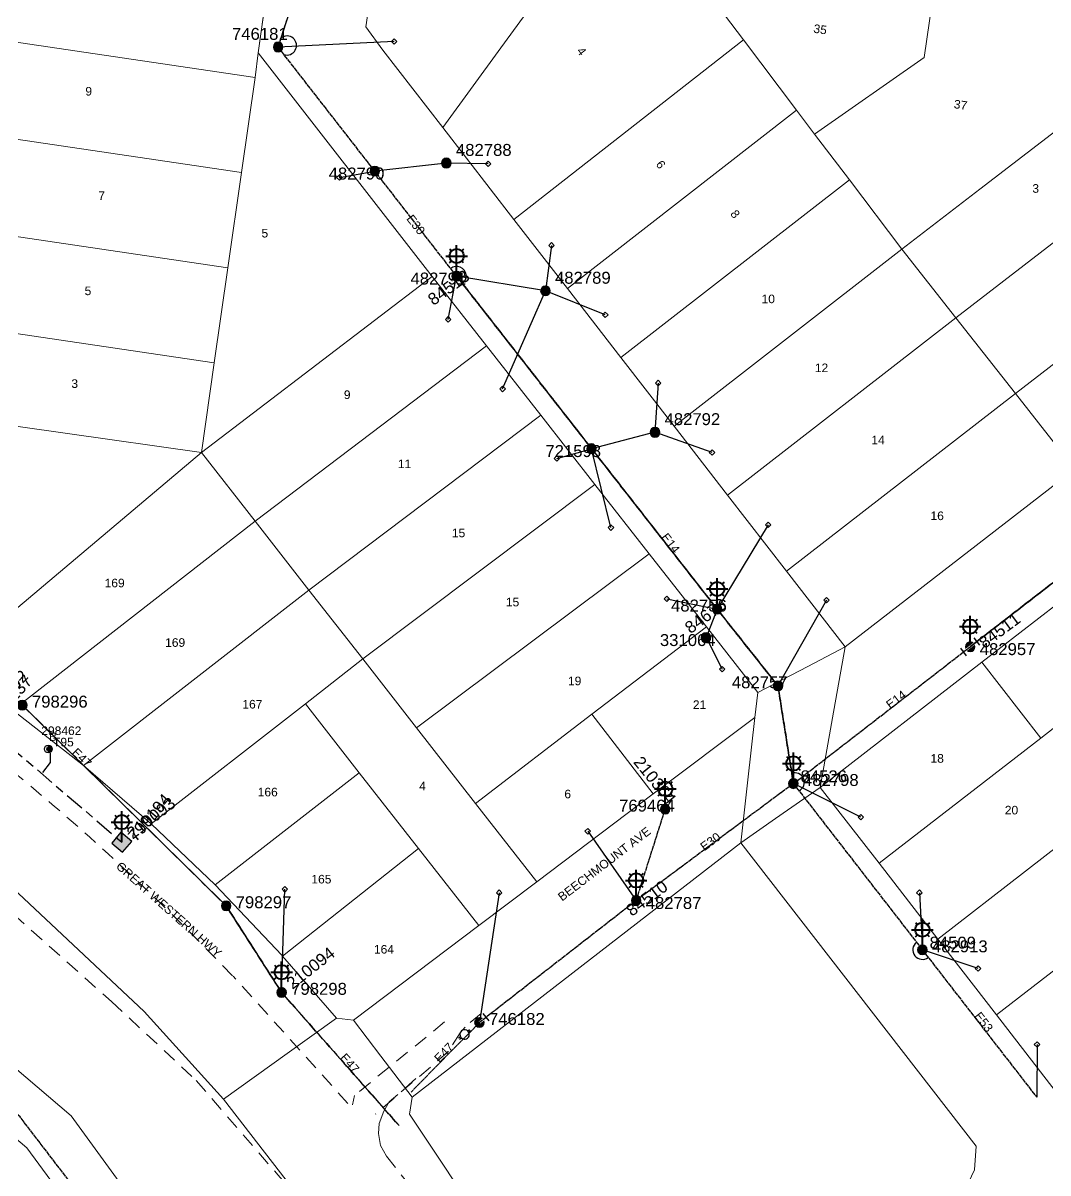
# Model space of a CAD drawing. Header units: metres. Extents: x 264012 to 265218, y 6264557 to 6265948.
# Drawn here: x 264408.7 to 264623.1, y 6265327 to 6265567.7 of the extents above; entities that cross this region are included whole.
import ezdxf
from ezdxf.enums import TextEntityAlignment as Align

# ---------------------------------------------------------------- set-up
doc = ezdxf.new("R2010")
doc.units = ezdxf.units.M
for name, pattern in [('Cable Exist OH', [1, 1, 0]), ('Cable Exist UG', [8.2, 4, -1.2, 1.8, -1.2]), ('Dash', [5, 3, -2])]:
    doc.linetypes.add(name, pattern=pattern)
doc.layers.get('0').update_dxf_attribs({"color": 6})
for name, color, linetype, lineweight in [('Cadastre Developer_SP_EXT', 9, 'Continuous', 5), ('Cadastre Land Parcels_SP_EXT', 9, 'Continuous', 5), ('Cadastre Roads_SP_EXT', 9, 'Continuous', 5)]:
    doc.layers.add(name, color=color, linetype=linetype, lineweight=lineweight)
for name, color, linetype in [('Duct_SP_EXT', 7, 'Continuous'), ('Equip_SP_LV_EXT', 7, 'Continuous'), ('Equip_SP_SL_EXT', 7, 'Continuous'), ('Mains_HV_EXT', 7, 'Continuous'), ('Mains_LV_EXT', 7, 'Continuous'), ('Mains_SL_EXT', 7, 'Continuous'), ('OH_Details_SP_MISC', 7, 'Continuous'), ('Services_SP_EXT', 7, 'Continuous'), ('SupportsOH_SP_TR_HV_LV_SL_EXT', 7, 'Continuous'), ('SupportsUG_SP_LV_SL_EXT', 7, 'Continuous'), ('Trench_SP_EXT', 7, 'Continuous')]:
    doc.layers.add(name, color=color, linetype=linetype)
doc.layers.get('0').freeze()
doc.styles.add('COLUMN_LABEL', font='arial.ttf')
doc.styles.add('iecARIAL', font='arial.ttf', dxfattribs={"height": 2})
doc.styles.add('POLE_LABEL', font='arial.ttf')
doc.styles.get("Standard").update_dxf_attribs({"font": 'arial.ttf'})

# ---------------------------------------------------------------- blocks, each defined once
blk = doc.blocks.new('COLUMN_EXT')
blk.add_hatch(color=256).paths.add_polyline_path([(-1.49, 1.48), (-1.49, -1.49), (1.48, -1.49), (1.48, 1.48)])
blk.add_lwpolyline([(-1.49, -1.49), (1.48, -1.49), (1.48, 1.48), (-1.49, 1.48)], close=True)
for tag, height, style, flags, p in [('ASSET_NUM', 2.5, 'COLUMN_LABEL', 8, (2, 2)), ('STRUCTURE_PLANT_NUMBER', 0.2, 'POLE_LABEL', 9, (1.81, 0.03)), ('STREET_CODE', 0.2, 'COLUMN_LABEL', 9, (1.81, -0.2))]:
    blk.add_attdef(tag, text='', height=height, dxfattribs=dict(style=style, flags=flags)).set_placement(p, align=Align.MIDDLE_LEFT)
at = {"flags": 1}
blk.add_attdef('Z', (1.81, -2.35), '', height=0.2, dxfattribs=at)
at = {"flags": 9}
for tag, p in [('COLUMN_TYPE', (1.81, -0.4)), ('OWNED_BY', (1.81, -0.6)), ('STATE', (1.81, -0.8)), ('USAGE', (1.81, -1)), ('STREETNAME', (1.81, -1.6)), ('SUBURB', (1.81, -1.8)), ('LEGEND', (1.81, -1.2)), ('LOCATION', (1.81, -1.4)), ('NOTES', (1.81, -2))]:
    blk.add_attdef(tag, text='', height=0.2, dxfattribs=at).set_placement(p, align=Align.MIDDLE_LEFT)
blk = doc.blocks.new('DUCT_EXT')
blk.add_circle((0, 0.8), 0.8)
at = {"flags": 1}
blk.add_attdef('Z', (0, 0), '', height=0.2, dxfattribs=at)
at = {"flags": 9}
for tag, p in [('DUCT_CODE', (0, 0)), ('XSECT_TYPE', (0, -0.2)), ('STATE', (0, -0.6)), ('FB_REFERENCE', (0, -0.4)), ('NOTES', (0, -0.8))]:
    blk.add_attdef(tag, text='', height=0.2, dxfattribs=at).set_placement(p, align=Align.MIDDLE_LEFT)
blk = doc.blocks.new('LV_OH_LINKS_OPEN_EXT')
for p, q in [((-0.17, 4.97), (-0.17, 5.46)), ((0.17, 4.97), (0.17, 5.46)), ((-0.17, 3), (-0.17, 2.5)), ((0.17, 3), (0.17, 2.5))]:
    blk.add_line(p, q)
blk.add_lwpolyline([(0, 2.99, 1), (0, 4.98, 1)], format="xyb", close=True)
at = {"flags": 9}
for tag, p in [('ACTUAL_STATUS', (0, 0)), ('CONSTRUCTED_VOLTAGE', (0, -0.2)), ('OPERATING_VOLTAGE', (0, -0.6)), ('ORIENTATION', (0, -0.8)), ('OWNED_BY', (0, -1)), ('STATE', (0, -1.2)), ('SWITCH_TYPE', (0, -1.4)), ('NO_PHASES', (0, -0.4)), ('USAGE', (0, -1.6)), ('LEGEND', (0, -1.8)), ('NOTES', (0, -2))]:
    blk.add_attdef(tag, text='', height=0.2, dxfattribs=at).set_placement(p, align=Align.MIDDLE_LEFT)
at = {"flags": 1}
blk.add_attdef('Z', (0, 0), '', height=0.2, dxfattribs=at)
blk = doc.blocks.new('SL_LANTERN_EXT')
at = {"lineweight": 40}
for p, q in [((-1.46, 5.68), (-1.06, 5.28)), ((0, 1.97), (0, 6.47)), ((1.46, 5.68), (1.06, 5.28)), ((-2.25, 4.22), (2.25, 4.22)), ((-1.46, 2.76), (-1.06, 3.16)), ((0, 0), (0, 2.72)), ((1.46, 2.76), (1.06, 3.16))]:
    blk.add_line(p, q, dxfattribs=at)
blk.add_circle((0, 4.22), 1.5, dxfattribs=at)
at = {"style": 'iecARIAL', "flags": 8}
blk.add_attdef('ASSET_NUM', (1.5, 1.5), '', height=2.5, dxfattribs=at)
for tag, p, height, flags in [('OPERATING_VOLTAGE', (0.98, -1.65), 0.2, 9), ('ORIENTATION', (0.98, -1.85), 0.2, 9), ('OWNED_BY', (0.98, -2.05), 0.2, 9), ('STATE', (0.98, -2.25), 0.2, 9), ('CONSTRUCTED_VOLTAGE', (0.98, -0.65), 0.2, 9), ('CONTROL_TYPE', (0.98, -0.85), 0.2, 9), ('LANTERN_PURPOSE', (0.98, -1.05), 0.2, 9), ('LANTERN_TYPE', (0.98, -1.25), 0.2, 9), ('NO_PHASES', (0.98, -1.45), 0.2, 9), ('USAGE', (0.98, -2.45), 0.2, 9), ('LNUMBER', (2.18, -3.25), 2.5, 8), ('CEXIST', (0.98, -2.65), 0.2, 9), ('CNEW', (0.98, -2.85), 0.2, 9), ('CNUMBER', (0.98, -3.05), 0.2, 9), ('CREMOVE', (0.98, -3.25), 0.2, 9), ('CREPLACE', (0.98, -3.45), 0.2, 9), ('LKINGHEIGHT', (0.98, -3.65), 0.2, 9), ('LBRACKET', (0.98, -3.85), 0.2, 9), ('LBRACKETVOCAB', (0.98, -4.05), 0.2, 9), ('LCATEGORY', (0.98, -4.25), 0.2, 9), ('LCHARGE1', (0.98, -4.45), 0.2, 9), ('LCHARGE1PERCENT', (0.98, -4.65), 0.2, 9), ('LCHARGE2', (0.98, -4.85), 0.2, 9), ('LCHARGE2PERCENT', (0.98, -5.05), 0.2, 9), ('LCHARGE3', (0.98, -5.25), 0.2, 9), ('LCHARGE3PERCENT', (0.98, -5.45), 0.2, 9), ('LEXIST', (0.98, -5.65), 0.2, 9), ('LLAMP', (0.98, -5.85), 0.2, 9), ('LLAMPVOCAB', (0.98, -6.05), 0.2, 9), ('LMAST', (0.98, -6.25), 0.2, 9), ('LMASTVOCAB', (0.98, -6.45), 0.2, 9), ('LNEW', (0.98, -6.65), 0.2, 9), ('LANTNUMBER', (0.98, -6.85), 0.2, 9), ('LOUTREACH', (0.98, -7.25), 0.2, 9), ('STREETNAME', (0.98, -9.25), 0.2, 9), ('SUBURB', (0.98, -9.45), 0.2, 1), ('LOUTREACHVOCAB', (0.98, -7.45), 0.2, 9), ('LRATECODE', (0.98, -7.65), 0.2, 9), ('LREMOVE', (0.98, -7.85), 0.2, 9), ('LREPLACE', (0.98, -8.05), 0.2, 9), ('LTYPE', (0.98, -8.25), 0.2, 9), ('LTYPEVOCAB', (0.98, -8.45), 0.2, 9), ('LEGEND', (0.98, -8.65), 0.2, 9), ('LOCATION', (0.98, -8.85), 0.2, 9), ('NOTES', (0.98, -9.05), 0.2, 9)]:
    blk.add_attdef(tag, p, '', height=height, dxfattribs=dict(flags=flags))
blk = doc.blocks.new('CCP_EXT')
at = {"flags": 9}
blk.add_attdef('NOTES', text='', height=0.2, dxfattribs=at).set_placement((0, -2), align=Align.MIDDLE_LEFT)
blk.add_wipeout([(0, 0.57), (0.57, 0), (0, -0.57), (-0.57, 0)])
blk.add_lwpolyline([(-0.57, 0), (0, 0.57), (0.57, 0), (0, -0.57), (-0.57, 0)])
at = {"flags": 1}
blk.add_attdef('Z', (0, 0), '', height=0.2, dxfattribs=at)
at = {"flags": 9}
for tag, p in [('CCP_TYPE', (0, 0)), ('CONSTRUCTED_VOLTAGE', (0, -0.2)), ('OPERATING_VOLTAGE', (0, -0.6)), ('ORIENTATION', (0, -0.8)), ('OWNED_BY', (0, -1)), ('STATE', (0, -1.8)), ('NO_PHASES', (0, -0.4)), ('USAGE', (0, -1.2)), ('LEGEND', (0, -1.4)), ('LIFE_SUPPORT', (0, -1.6))]:
    blk.add_attdef(tag, text='', height=0.2, dxfattribs=at).set_placement(p, align=Align.MIDDLE_LEFT)
blk = doc.blocks.new('POLE_EXT')
blk.add_hatch(color=256).paths.add_polyline_path([(-1, 0, 1), (1, 0, 1)])
blk.add_lwpolyline([(-1, 0, 1), (1, 0, 1)], format="xyb", close=True)
for tag, height, flags, p in [('pNumber', 2.5, 8, (-17.84, 2.07)), ('OWNED_BY', 0.2, 9, (1.35, -0.4)), ('SPECIAL_USE', 0.2, 9, (1.35, -0.8)), ('STATE', 0.2, 9, (1.35, -1)), ('cLV', 0.2, 9, (1.35, -1.4)), ('hDepth', 0.2, 9, (1.35, -1.6)), ('hDia', 0.2, 9, (1.35, -1.8)), ('cHV', 0.2, 9, (1.35, -2)), ('PARENT', 0.2, 9, (1.35, -0.6)), ('USAGE', 0.2, 9, (1.35, -1.2)), ('LBRACKET', 0.2, 9, (1.35, -2.2)), ('LExisting', 0.2, 9, (1.35, -2.4)), ('cLinedev', 0.2, 9, (1.35, -3.4)), ('pExisting', 0.2, 9, (1.35, -3.8)), ('pFooting', 0.2, 9, (1.35, -4.4)), ('pNew', 0.2, 9, (1.35, -4.6)), ('LANTNUMBER', 0.2, 9, (1.35, -2.6)), ('LOther', 0.2, 9, (1.35, -2.8)), ('LRemove', 0.2, 9, (1.35, -3)), ('LEGEND', 0.2, 9, (1.35, -3.2)), ('LOCATION', 0.2, 9, (1.35, -3.6)), ('PFNUMBER', 0.2, 9, (1.35, -4)), ('NEWPFNUMBER', 0.2, 9, (1.35, -4.2)), ('pRelocate', 0.2, 9, (1.35, -5)), ('pRemove', 0.2, 9, (1.35, -5.2)), ('pReplace', 0.2, 9, (1.35, -5.4)), ('pStay', 0.2, 9, (1.35, -5.6)), ('pType', 0.2, 9, (1.35, -5.8)), ('cspan', 0.2, 9, (1.35, -6)), ('STREETNAME', 0.2, 9, (1.35, -6.2)), ('SUBURB', 0.2, 9, (1.35, -6.4)), ('OPERATED_BY', 0.2, 9, (1.36, -7.01)), ('NOTES', 0.2, 9, (1.35, -6.6)), ('MAINTAINED_BY', 0.2, 9, (1.36, -6.81))]:
    blk.add_attdef(tag, text='', height=height, dxfattribs=dict(flags=flags)).set_placement(p, align=Align.MIDDLE_LEFT)
at = {"style": 'POLE_LABEL'}
for tag, height, flags, p in [('ASSET_NUM', 2.5, 8, (2, 2)), ('STRUCTURE_PLANT_NUMBER', 0.2, 9, (1.35, 0.03)), ('STREET_CODE', 0.2, 9, (1.35, -0.2))]:
    blk.add_attdef(tag, text='', height=height, dxfattribs=dict(at, flags=flags)).set_placement(p, align=Align.MIDDLE_LEFT)
at = {"flags": 1}
blk.add_attdef('Z', (1.35, -7.33), '', height=0.2, dxfattribs=at)
blk = doc.blocks.new('End Shackle_EXT')
at = {"flags": 9}
blk.add_attdef('NOTES', text='', height=0.2, dxfattribs=at).set_placement((0, -1.6), align=Align.MIDDLE_LEFT)
blk.add_wipeout([(0, 0.25), (1.81, 0.25), (1.82, -0.25), (0, -0.25)])
blk.add_line((1.81, -1), (1.81, 1))
at = {"flags": 1}
blk.add_attdef('Z', (0, 0), '', height=0.2, dxfattribs=at)
at = {"flags": 9}
for tag, p in [('CONNECTOR_TYPE', (0, 0)), ('CONSTRUCTED_VOLTAGE', (0, -0.2)), ('OPERATING_VOLTAGE', (0, -0.6)), ('ORIENTATION', (0, -0.8)), ('OWNED_BY', (0, -1)), ('STATE', (0, -1.2)), ('NO_PHASES', (0, -0.4)), ('USAGE', (0, -1.4))]:
    blk.add_attdef(tag, text='', height=0.2, dxfattribs=at).set_placement(p, align=Align.MIDDLE_LEFT)
blk = doc.blocks.new('CABLE_LARGE_EXT')
h = blk.add_hatch(color=256)
edge = h.paths.add_edge_path()
edge.add_arc((0, 0.55), 0.55, 0, 360)
blk.add_circle((0, 0.55), 0.55)
at = {"flags": 1}
blk.add_attdef('Z', (0, 0), '', height=0.2, dxfattribs=at)
at = {"flags": 9}
for tag, p in [('COND_CODE', (0, 0)), ('STATE', (0, -0.4)), ('XSECT_SIZE', (0, -0.6)), ('FB_REFERENCE', (0, -0.2)), ('NOTES', (0, -0.8))]:
    blk.add_attdef(tag, text='', height=0.2, dxfattribs=at).set_placement(p, align=Align.MIDDLE_LEFT)

msp = doc.modelspace()

# ---------------------------------------------------------------- linework, layer by layer
at = {"layer": 'Cadastre Developer_SP_EXT', "linetype": 'Dash'}
msp.add_lwpolyline([(264452.47, 6265368.27, 0.040365), (264390.5, 6265423.8)], format="xyb", dxfattribs=at)
for points in [[(264476.6, 6265341.59), (264452.64, 6265368.21)], [(264504.53, 6265360.42), (264501.13, 6265357.55), (264500.12, 6265356.38), (264497.68, 6265352.42), (264482.41, 6265339.36)], [(264496.87, 6265358.62), (264478, 6265343.24), (264477.61, 6265341.25)], [(264490.85, 6265346.77), (264485.28, 6265341.88), (264484.15, 6265339.98), (264483.14, 6265337.36), (264483.02, 6265335.26), (264483.42, 6265332.8), (264484.71, 6265330.55), (264496.41, 6265315.65), (264503.17, 6265306.85), (264517.16, 6265287.5), (264527.65, 6265272.17), (264531.33, 6265257.44), (264534.87, 6265252.55)]]:
    msp.add_lwpolyline(points, dxfattribs=at)
at = {"layer": 'Cadastre Land Parcels_SP_EXT', "linetype": 'Continuous'}
for points in [[(264457.84, 6265561.5), (264462.8, 6265596.56), (264405.8, 6265604.6), (264402.96, 6265584.68), (264400.12, 6265564.79), (264457.24, 6265556.32), (264457.84, 6265561.5)], [(264526.63, 6265587.21), (264488.01, 6265592.89), (264483.8, 6265589.77), (264480.41, 6265566.94), (264483.94, 6265562.03), (264496.48, 6265545.83), (264508.65, 6265562.51), (264526.63, 6265587.21)], [(264543.89, 6265584.66), (264526.63, 6265587.21), (264508.65, 6265562.51), (264496.48, 6265545.83), (264511.38, 6265526.6), (264559.37, 6265564.2), (264543.89, 6265584.66)], [(264572.86, 6265580.37), (264543.89, 6265584.66), (264559.37, 6265564.2), (264570.5, 6265549.48), (264574.28, 6265544.46), (264597.17, 6265560.48), (264599.53, 6265576.44), (264572.86, 6265580.37)], [(264631.07, 6265571.66), (264599.53, 6265576.44), (264597.17, 6265560.48), (264574.28, 6265544.46), (264581.57, 6265534.88), (264592.51, 6265520.38), (264608.82, 6265532.95), (264641.53, 6265558.09), (264631.07, 6265571.66)], [(264457.24, 6265556.32), (264400.12, 6265564.79), (264399.5, 6265560.39), (264397.28, 6265544.85), (264454.38, 6265536.43), (264457.24, 6265556.32)], [(264570.5, 6265549.48), (264559.37, 6265564.2), (264511.38, 6265526.6), (264522.56, 6265512.17), (264570.5, 6265549.48)], [(264494.27, 6265514.69), (264457.84, 6265561.5), (264457.24, 6265556.32), (264454.38, 6265536.43), (264451.49, 6265516.52), (264448.64, 6265496.61), (264445.97, 6265477.84), (264494.27, 6265514.69)], [(264652.49, 6265543.59), (264641.53, 6265558.09), (264608.82, 6265532.95), (264592.51, 6265520.38), (264603.84, 6265506), (264652.49, 6265543.59)], [(264581.57, 6265534.88), (264574.28, 6265544.46), (264570.5, 6265549.48), (264522.56, 6265512.17), (264533.73, 6265497.74), (264581.57, 6265534.88)], [(264454.38, 6265536.43), (264397.28, 6265544.85), (264394.44, 6265524.93), (264451.49, 6265516.52), (264454.38, 6265536.43)], [(264664.72, 6265527.61), (264652.49, 6265543.59), (264603.84, 6265506), (264616.3, 6265490.2), (264664.72, 6265527.61)], [(264592.51, 6265520.38), (264581.57, 6265534.88), (264533.73, 6265497.74), (264544.91, 6265483.31), (264592.51, 6265520.38)], [(264676.85, 6265511.65), (264664.72, 6265527.61), (264616.3, 6265490.2), (264628.73, 6265474.36), (264676.85, 6265511.65)], [(264451.49, 6265516.52), (264394.44, 6265524.93), (264391.6, 6265505.01), (264448.64, 6265496.61), (264451.49, 6265516.52)], [(264603.84, 6265506), (264592.51, 6265520.38), (264544.91, 6265483.31), (264556.08, 6265468.89), (264603.84, 6265506)], [(264505.64, 6265500.15), (264494.27, 6265514.69), (264445.97, 6265477.84), (264457.23, 6265463.44), (264505.64, 6265500.15)], [(264448.64, 6265496.61), (264391.6, 6265505.01), (264388.85, 6265485.93), (264445.97, 6265477.84), (264448.64, 6265496.61)], [(264616.3, 6265490.2), (264603.84, 6265506), (264556.08, 6265468.89), (264568.38, 6265453.02), (264616.3, 6265490.2)], [(264517, 6265485.63), (264505.64, 6265500.15), (264457.23, 6265463.44), (264468.48, 6265449.01), (264517, 6265485.63)], [(264628.73, 6265474.36), (264616.3, 6265490.2), (264568.38, 6265453.02), (264580.67, 6265437.15), (264628.73, 6265474.36)], [(264445.97, 6265477.84), (264388.85, 6265485.93), (264382.73, 6265442.78), (264384.43, 6265439.03), (264385.54, 6265438.31), (264393.23, 6265433.28), (264445.97, 6265477.84)], [(264528.32, 6265471.11), (264517, 6265485.63), (264468.48, 6265449.01), (264479.74, 6265434.61), (264528.32, 6265471.11)], [(264457.23, 6265463.44), (264445.97, 6265477.84), (264393.23, 6265433.28), (264406.51, 6265423.88), (264457.23, 6265463.44)], [(264539.68, 6265456.59), (264528.32, 6265471.11), (264479.74, 6265434.61), (264490.99, 6265420.19), (264539.68, 6265456.59)], [(264468.48, 6265449.01), (264457.23, 6265463.44), (264406.51, 6265423.88), (264421.33, 6265412.28), (264468.48, 6265449.01)], [(264653.35, 6265442.65), (264641.05, 6265458.53), (264609.28, 6265433.92), (264621.58, 6265418.04), (264624.2, 6265420.08), (264636.77, 6265404.43), (264665.64, 6265426.77), (264653.35, 6265442.65)], [(264551.65, 6265441.34), (264539.68, 6265456.59), (264490.99, 6265420.19), (264503.36, 6265404.36), (264527.69, 6265423.05), (264551.65, 6265441.34)], [(264479.74, 6265434.61), (264468.48, 6265449.01), (264421.33, 6265412.28), (264435.47, 6265400.07), (264467.73, 6265425.22), (264479.74, 6265434.61)], [(264562.42, 6265427.56), (264551.65, 6265441.34), (264527.69, 6265423.05), (264540.5, 6265406.36), (264561.79, 6265422.38), (264562.42, 6265427.56)], [(264490.99, 6265420.19), (264479.74, 6265434.61), (264467.73, 6265425.22), (264478.98, 6265410.81), (264491.37, 6265394.96), (264504, 6265378.84), (264516.13, 6265387.98), (264503.36, 6265404.36), (264490.99, 6265420.19)], [(264621.58, 6265418.04), (264609.28, 6265433.92), (264575.45, 6265407.73), (264587.75, 6265391.85), (264621.58, 6265418.04)], [(264478.98, 6265410.81), (264467.73, 6265425.22), (264435.47, 6265400.07), (264448.86, 6265387.31), (264478.98, 6265410.81)], [(264612.34, 6265360.09), (264677.93, 6265410.87), (264665.64, 6265426.77), (264636.77, 6265404.43), (264600.04, 6265375.97), (264612.34, 6265360.09)], [(264540.5, 6265406.36), (264527.69, 6265423.05), (264503.36, 6265404.36), (264516.13, 6265387.98), (264540.5, 6265406.36)], [(264600.04, 6265375.97), (264636.77, 6265404.43), (264624.2, 6265420.08), (264621.58, 6265418.04), (264587.75, 6265391.85), (264600.04, 6265375.97)], [(264491.37, 6265394.96), (264478.98, 6265410.81), (264448.86, 6265387.31), (264462.78, 6265372.63), (264462.98, 6265372.4), (264491.37, 6265394.96)], [(264624.63, 6265344.22), (264690.22, 6265394.99), (264677.93, 6265410.87), (264612.34, 6265360.09), (264624.63, 6265344.22)], [(264474.26, 6265359.45), (264477.77, 6265359.02), (264504, 6265378.84), (264491.37, 6265394.96), (264462.98, 6265372.4), (264474.26, 6265359.45)], [(264421.23, 6265316.26), (264409.42, 6265332.26), (264373.39, 6265362.83), (264334.63, 6265307.42), (264409.46, 6265234.54), (264421.23, 6265316.26)]]:
    msp.add_lwpolyline(points, close=True, dxfattribs=at)
for points in [[(264337.57, 6265408.17), (264418.71, 6265338.95), (264457.65, 6265285.43), (264489.36, 6265255.74), (264512.23, 6265218.04), (264530.58, 6265188.05), (264675.85, 6264955.26)], [(264603.92, 6265319.61), (264607.73, 6265327.67), (264608.07, 6265332.61), (264558.81, 6265396.15), (264490.1, 6265342.85), (264489.53, 6265339.33), (264505.93, 6265314.66)], [(264591.12, 6265129.13), (264529.32, 6265228.27), (264469.45, 6265318.14), (264450.58, 6265342.49), (264434.02, 6265360.85), (264405.41, 6265387.68)]]:
    msp.add_lwpolyline(points, dxfattribs=at)
at = {"layer": 'Cadastre Roads_SP_EXT', "linetype": 'Continuous'}
for p, q in [((264462.8, 6265596.56), (264457.84, 6265561.5)), ((264480.41, 6265566.94), (264483.8, 6265589.77)), ((264483.94, 6265562.03), (264480.41, 6265566.94)), ((264496.48, 6265545.83), (264483.94, 6265562.03)), ((264572.84, 6265433.03), (264580.67, 6265437.15)), ((264562.42, 6265427.56), (264572.84, 6265433.03))]:
    msp.add_line(p, q, dxfattribs=at)
at = {"layer": 'Duct_SP_EXT'}
msp.add_lwpolyline([(264414.34, 6265414.87), (264414.35, 6265412.95), (264412.73, 6265410.82)], dxfattribs=at)
at = {"layer": 'Mains_LV_EXT', "linetype": 'Cable Exist OH'}
for points in [[(264462.03, 6265562.71), (264477.49, 6265610.39)], [(264499.38, 6265514.74), (264482.26, 6265536.73)], [(264569.84, 6265408.53), (264566.61, 6265428.98)], [(264569.84, 6265408.53), (264536.94, 6265384.03)], [(264462.76, 6265364.81), (264487.34, 6265336.93)]]:
    msp.add_lwpolyline(points, dxfattribs=at)
at = {"layer": 'Mains_LV_EXT', "linetype": 'Continuous'}
for points in [[(264463.26, 6265561.13, 1.663306), (264462.65, 6265564.61)], [(264500.61, 6265513.16, 1.012071), (264498.15, 6265516.32)], [(264571.02, 6265407, 0.957493), (264569.43, 6265410.65)], [(264595.6, 6265375.3, 0.996124), (264598.05, 6265372.14)]]:
    msp.add_lwpolyline(points, format="xyb", dxfattribs=at)
at = {"layer": 'Mains_SL_EXT', "linetype": 'Cable Exist UG'}
msp.add_lwpolyline([(264399.21, 6265422.05), (264429.33, 6265396.25)], dxfattribs=at)
at = {"layer": 'Mains_SL_EXT', "linetype": 'Cable Exist OH'}
for points in [[(264569.84, 6265408.53), (264536.94, 6265384.03)], [(264536.94, 6265384.03), (264543.02, 6265403.16)], [(264487.34, 6265336.93), (264462.76, 6265364.81)]]:
    msp.add_lwpolyline(points, dxfattribs=at)
at = {"layer": 'OH_Details_SP_MISC', "color": 7, "linetype": 'Continuous', "flags": 128}
msp.add_lwpolyline([(264462.03, 6265562.71), (264477.49, 6265610.39)], dxfattribs=at)
at = {"layer": 'Services_SP_EXT'}
for points in [[(264517.96, 6265511.66), (264499.38, 6265514.74)], [(264540.88, 6265482.06), (264527.6, 6265478.62)]]:
    msp.add_lwpolyline(points, dxfattribs=at)
at = {"layer": 'Trench_SP_EXT', "linetype": 'Cable Exist UG'}
msp.add_lwpolyline([(264399.21, 6265422.05), (264429.33, 6265396.25)], dxfattribs=at)

# ---------------------------------------------------------------- block references
at = {"layer": 'Duct_SP_EXT'}
for name, rotation in [('DUCT_EXT', 89.69196115443415), ('CABLE_LARGE_EXT', 89.63082328457487)]:
    msp.add_blockref(name, (264414.75, 6265415.76), dxfattribs=dict(at, rotation=rotation))
at = {"layer": 'Equip_SP_LV_EXT', "rotation": 128.813520307562}
msp.add_blockref('LV_OH_LINKS_OPEN_EXT', (264504.15, 6265358.51), dxfattribs=at)
at = {"layer": 'Equip_SP_SL_EXT'}
ref = msp.add_blockref('SL_LANTERN_EXT', (264499.38, 6265514.74), dxfattribs=at)
ref.add_attrib('ASSET_NUM', '84513', dxfattribs={"layer": '0', "height": 2.5, "rotation": 36.2417, "style": 'iecARIAL'}).set_placement((264500.88, 6265516.24), align=Align.TOP_RIGHT)
ref = msp.add_blockref('SL_LANTERN_EXT', (264553.89, 6265445.04), dxfattribs=at)
ref.add_attrib('ASSET_NUM', '84676', dxfattribs={"layer": '0', "height": 2.5, "rotation": 36.2646, "style": 'iecARIAL'}).set_placement((264555.39, 6265446.54), align=Align.MIDDLE_RIGHT)
ref = msp.add_blockref('SL_LANTERN_EXT', (264606.83, 6265437.17), dxfattribs=at)
ref.add_attrib('ASSET_NUM', '84511', dxfattribs={"layer": '0', "height": 2.5, "rotation": 36.6587, "style": 'iecARIAL'}).set_placement((264608.33, 6265438.67), align=Align.TOP_LEFT)
ref = msp.add_blockref('SL_LANTERN_EXT', (264399.21, 6265422.05), dxfattribs=at)
ref.add_attrib('ASSET_NUM', '210092', dxfattribs={"layer": '0', "height": 2.5, "rotation": 44.0122, "style": 'iecARIAL'}).set_placement((264400.71, 6265423.55), align=Align.MIDDLE_LEFT)
ref = msp.add_blockref('SL_LANTERN_EXT', (264569.84, 6265408.53), dxfattribs=at)
ref.add_attrib('ASSET_NUM', '84526', dxfattribs={"layer": '0', "height": 2.5, "rotation": 0.0599, "style": 'iecARIAL'}).set_placement((264571.34, 6265410.04), align=Align.MIDDLE_LEFT)
ref = msp.add_blockref('SL_LANTERN_EXT', (264543.04, 6265403.21), dxfattribs=at)
ref.add_attrib('ASSET_NUM', '210364', dxfattribs={"layer": '0', "height": 2.5, "rotation": 309.056, "style": 'iecARIAL'}).set_placement((264544.54, 6265404.71), align=Align.MIDDLE_RIGHT)
ref = msp.add_blockref('SL_LANTERN_EXT', (264429.33, 6265396.25), dxfattribs=at)
ref.add_attrib('ASSET_NUM', '210093', dxfattribs={"layer": '0', "height": 2.5, "rotation": 37.7939, "style": 'iecARIAL'}).set_placement((264430.83, 6265397.75), align=Align.MIDDLE_LEFT)
ref = msp.add_blockref('SL_LANTERN_EXT', (264536.94, 6265384.03), dxfattribs=at)
ref.add_attrib('ASSET_NUM', '84510', dxfattribs={"layer": '0', "height": 2.5, "rotation": 36.7982, "style": 'iecARIAL'}).set_placement((264538.44, 6265385.53), align=Align.TOP_CENTER)
ref = msp.add_blockref('SL_LANTERN_EXT', (264596.83, 6265373.72), dxfattribs=at)
ref.add_attrib('ASSET_NUM', '84509', dxfattribs={"layer": '0', "height": 2.5, "rotation": 0.0645, "style": 'iecARIAL'}).set_placement((264598.33, 6265375.22), align=Align.MIDDLE_LEFT)
ref = msp.add_blockref('SL_LANTERN_EXT', (264462.76, 6265364.81), dxfattribs=at)
ref.add_attrib('ASSET_NUM', '210094', dxfattribs={"layer": '0', "height": 2.5, "rotation": 38.3426, "style": 'iecARIAL'}).set_placement((264464.26, 6265366.31), align=Align.MIDDLE_LEFT)
at = {"layer": 'SupportsOH_SP_TR_HV_LV_SL_EXT'}
ref = msp.add_blockref('POLE_EXT', (264462.03, 6265562.71), dxfattribs=at)
ref.add_attrib('ASSET_NUM', '746181', dxfattribs={"layer": '0', "height": 2.5, "rotation": 359.9916, "style": 'POLE_LABEL'}).set_placement((264464.03, 6265563.46), align=Align.BOTTOM_RIGHT)
ref = msp.add_blockref('POLE_EXT', (264499.38, 6265514.74), dxfattribs=at)
ref.add_attrib('ASSET_NUM', '482791', dxfattribs={"layer": '0', "height": 2.5, "rotation": 359.9482, "style": 'POLE_LABEL'}).set_placement((264501.38, 6265515.49), align=Align.TOP_RIGHT)
ref = msp.add_blockref('POLE_EXT', (264517.96, 6265511.66), dxfattribs=at)
ref.add_attrib('ASSET_NUM', '482789', dxfattribs={"layer": '0', "height": 2.5, "style": 'POLE_LABEL'}).set_placement((264519.96, 6265512.41), align=Align.BOTTOM_LEFT)
ref = msp.add_blockref('POLE_EXT', (264540.88, 6265482.06), dxfattribs=at)
ref.add_attrib('ASSET_NUM', '482792', dxfattribs={"layer": '0', "height": 2.5, "style": 'POLE_LABEL'}).set_placement((264542.88, 6265482.81), align=Align.BOTTOM_LEFT)
ref = msp.add_blockref('POLE_EXT', (264551.56, 6265439.07), dxfattribs=at)
ref.add_attrib('ASSET_NUM', '331064', dxfattribs={"layer": '0', "height": 2.5, "style": 'POLE_LABEL'}).set_placement((264553.56, 6265439.82), align=Align.TOP_RIGHT)
ref = msp.add_blockref('POLE_EXT', (264606.83, 6265437.17), dxfattribs=at)
ref.add_attrib('ASSET_NUM', '482957', dxfattribs={"layer": '0', "height": 2.5, "style": 'POLE_LABEL'}).set_placement((264608.83, 6265437.92), align=Align.TOP_LEFT)
ref = msp.add_blockref('POLE_EXT', (264566.61, 6265428.98), dxfattribs=at)
ref.add_attrib('ASSET_NUM', '482757', dxfattribs={"layer": '0', "height": 2.5, "rotation": 0.0053, "style": 'POLE_LABEL'}).set_placement((264568.61, 6265429.73), align=Align.MIDDLE_RIGHT)
ref = msp.add_blockref('POLE_EXT', (264408.52, 6265424.93), dxfattribs=at)
ref.add_attrib('ASSET_NUM', '798296', dxfattribs={"layer": '0', "height": 2.5, "style": 'POLE_LABEL'}).set_placement((264410.52, 6265425.68), align=Align.MIDDLE_LEFT)
ref = msp.add_blockref('POLE_EXT', (264569.84, 6265408.53), dxfattribs=at)
ref.add_attrib('ASSET_NUM', '482798', dxfattribs={"layer": '0', "height": 2.5, "rotation": 359.9656, "style": 'POLE_LABEL'}).set_placement((264571.84, 6265409.29), align=Align.MIDDLE_LEFT)
ref = msp.add_blockref('POLE_EXT', (264543.02, 6265403.16), dxfattribs=at)
ref.add_attrib('ASSET_NUM', '769464', dxfattribs={"layer": '0', "height": 2.5, "style": 'POLE_LABEL'}).set_placement((264545.02, 6265403.91), align=Align.MIDDLE_RIGHT)
ref = msp.add_blockref('POLE_EXT', (264536.94, 6265384.03), dxfattribs=at)
ref.add_attrib('ASSET_NUM', '482787', dxfattribs={"layer": '0', "height": 2.5, "rotation": 359.9855, "style": 'POLE_LABEL'}).set_placement((264538.94, 6265384.78), align=Align.TOP_LEFT)
ref = msp.add_blockref('POLE_EXT', (264596.83, 6265373.72), dxfattribs=at)
ref.add_attrib('ASSET_NUM', '482913', dxfattribs={"layer": '0', "height": 2.5, "rotation": 359.9305, "style": 'POLE_LABEL'}).set_placement((264598.83, 6265374.47), align=Align.MIDDLE_LEFT)
ref = msp.add_blockref('POLE_EXT', (264462.76, 6265364.81), dxfattribs=at)
ref.add_attrib('ASSET_NUM', '798298', dxfattribs={"layer": '0', "height": 2.5, "style": 'POLE_LABEL'}).set_placement((264464.76, 6265365.56), align=Align.MIDDLE_LEFT)
ref = msp.add_blockref('POLE_EXT', (264504.15, 6265358.51), dxfattribs=at)
ref.add_attrib('ASSET_NUM', '746182', dxfattribs={"layer": '0', "height": 2.5, "rotation": 359.9334, "style": 'POLE_LABEL'}).set_placement((264506.15, 6265359.26), align=Align.MIDDLE_LEFT)
at = {"layer": 'SupportsUG_SP_LV_SL_EXT'}
ref = msp.add_blockref('COLUMN_EXT', (264399.21, 6265422.05), dxfattribs=dict(at, rotation=322.1250165156288))
ref.add_attrib('ASSET_NUM', '798237', dxfattribs={"layer": '0', "height": 2.5, "rotation": 48.3837, "style": 'COLUMN_LABEL'}).set_placement((264401.21, 6265422.8), align=Align.TOP_LEFT)
ref = msp.add_blockref('COLUMN_EXT', (264429.33, 6265396.25), dxfattribs=dict(at, rotation=319.6858996545566))
ref.add_attrib('ASSET_NUM', '799194', dxfattribs={"layer": '0', "height": 2.5, "rotation": 49.5781, "style": 'COLUMN_LABEL'}).set_placement((264431.33, 6265397), align=Align.MIDDLE_LEFT)

# ---------------------------------------------------------------- texts
at = {"layer": 'Cadastre Land Parcels_SP_EXT'}
for s, rotation, p in [('35', 351.63, (264573.94, 6265565.73)), ('4', 307.7608, (264524.4, 6265561.83)), ('37', 351.6705, (264603.31, 6265549.92)), ('6', 307.7581, (264540.95, 6265538.11)), ('8', 307.7603, (264556.53, 6265527.75))]:
    msp.add_text(s, height=1.8, rotation=rotation, dxfattribs=at).set_placement(p)
for s, p in [('9', (264421.7, 6265552.55)), ('3', (264619.84, 6265532.2)), ('7', (264424.4, 6265530.68)), ('5', (264458.55, 6265522.84)), ('5', (264421.54, 6265510.77)), ('10', (264563.18, 6265509.08)), ('12', (264574.33, 6265494.65)), ('3', (264418.77, 6265491.35)), ('9', (264475.78, 6265489.03)), ('14', (264586.15, 6265479.53)), ('11', (264487.09, 6265474.56)), ('16', (264598.52, 6265463.68)), ('15', (264498.38, 6265460.09)), ('169', (264425.73, 6265449.61)), ('15', (264509.68, 6265445.62)), ('169', (264438.39, 6265437.15)), ('19', (264522.67, 6265429.11)), ('167', (264454.55, 6265424.24)), ('21', (264548.81, 6265424.14)), ('18', (264598.52, 6265412.89)), ('166', (264457.76, 6265405.85)), ('4', (264491.54, 6265407.12)), ('6', (264521.92, 6265405.44)), ('20', (264614.07, 6265402.07)), ('165', (264468.99, 6265387.62)), ('164', (264482.08, 6265372.94))]:
    msp.add_text(s, height=1.8, dxfattribs=at).set_placement(p)
at = {"layer": 'Cadastre Roads_SP_EXT'}
msp.add_text('GREAT WESTERN HWY', height=1.8, rotation=318.183, dxfattribs=at).set_placement((264427.96, 6265390.99))
at = {"layer": 'Duct_SP_EXT'}
for s, p in [('298462', (264412.48, 6265418.69)), ('B', (264414.08, 6265417.47)), ('T95', (264414.94, 6265416.31))]:
    msp.add_text(s, height=1.8, dxfattribs=at).set_placement(p)
at = {"layer": 'Mains_LV_EXT'}
for s, rotation, p in [('E30', 307.9093, (264488.77, 6265526.73)), ('E14', 306.8781, (264542.09, 6265460.1)), ('E14', 36.9569, (264590.08, 6265424.06)), ('E47', 315.4365, (264418.74, 6265414.87)), ('E30', 36.1923, (264551.19, 6265394.33)), ('E53', 307.7877, (264607.59, 6265359.84)), ('E47', 45.5131, (264495.78, 6265349.99)), ('E47', 311.3963, (264474.87, 6265351.07))]:
    msp.add_text(s, height=1.8, rotation=rotation, dxfattribs=at).set_placement(p)

# ---------------------------------------------------------------- next in the draw order: block references
at = {"layer": 'Services_SP_EXT'}
for p in [(264486.31, 6265563.86), (264505.98, 6265538.26), (264474.84, 6265535.39), (264519.23, 6265521.19), (264530.49, 6265506.65), (264497.61, 6265505.7), (264541.56, 6265492.37), (264509, 6265491.13), (264552.81, 6265477.85), (264520.35, 6265476.6), (264564.54, 6265462.69), (264531.67, 6265462.1), (264543.35, 6265447.21), (264576.76, 6265446.91), (264554.92, 6265432.46), (264583.93, 6265401.5), (264526.8, 6265398.53), (264463.42, 6265386.39), (264508.27, 6265385.69), (264596.19, 6265385.69), (264608.47, 6265369.82), (264620.81, 6265353.89)]:
    msp.add_blockref('CCP_EXT', p, dxfattribs=at)

# ---------------------------------------------------------------- next in the draw order: linework, layer by layer
at = {"layer": 'Cadastre Developer_SP_EXT', "linetype": 'Dash'}
msp.add_lwpolyline([(264012.06, 6265686.22), (264046.54, 6265651.14), (264069.11, 6265628.52), (264089.56, 6265608.13), (264117.83, 6265581.46), (264146.43, 6265557.58), (264161.47, 6265546.21), (264180.47, 6265532.02), (264200.93, 6265518.2), (264239.38, 6265494.1), (264282.28, 6265470.62), (264309.2, 6265455.88), (264329.43, 6265443.39), (264346.27, 6265431.78), (264379.63, 6265405.91), (264391.72, 6265394.47), (264427.18, 6265362.88), (264444.91, 6265346.36), (264466.49, 6265321.36), (264476.19, 6265308.97), (264488.76, 6265291.32), (264498.7, 6265277.32), (264651.41, 6265031.39)], dxfattribs=at)
at = {"layer": 'Cadastre Roads_SP_EXT', "linetype": 'Continuous'}
for p, q in [((264457.84, 6265561.5), (264494.27, 6265514.69)), ((264511.38, 6265526.6), (264496.48, 6265545.83)), ((264522.56, 6265512.17), (264511.38, 6265526.6)), ((264494.27, 6265514.69), (264505.64, 6265500.15)), ((264533.73, 6265497.74), (264522.56, 6265512.17)), ((264505.64, 6265500.15), (264517, 6265485.63)), ((264544.91, 6265483.31), (264533.73, 6265497.74)), ((264517, 6265485.63), (264528.32, 6265471.11)), ((264556.08, 6265468.89), (264544.91, 6265483.31)), ((264528.32, 6265471.11), (264539.68, 6265456.59)), ((264568.38, 6265453.02), (264556.08, 6265468.89)), ((264539.68, 6265456.59), (264551.65, 6265441.34)), ((264580.67, 6265437.15), (264568.38, 6265453.02)), ((264551.65, 6265441.34), (264562.42, 6265427.56))]:
    msp.add_line(p, q, dxfattribs=at)
for points in [[(264689.16, 6265495.78), (264682.58, 6265504.27), (264676.85, 6265511.65), (264628.73, 6265474.36), (264580.67, 6265437.15), (264578.04, 6265422.31), (264575.45, 6265407.73), (264609.28, 6265433.92), (264641.05, 6265458.53), (264689.16, 6265495.78)], [(264393.23, 6265433.28), (264385.54, 6265438.31), (264386.7, 6265420.19), (264387.86, 6265402.05), (264405.41, 6265387.68), (264434.02, 6265360.85), (264450.58, 6265342.49), (264463.89, 6265352.03), (264474.26, 6265359.45), (264462.98, 6265372.4), (264462.78, 6265372.63), (264448.86, 6265387.31), (264435.47, 6265400.07), (264421.33, 6265412.28), (264406.51, 6265423.88), (264393.23, 6265433.28)], [(264558.81, 6265396.15), (264560.3, 6265409.33), (264561.79, 6265422.38), (264540.5, 6265406.36), (264516.13, 6265387.98), (264504, 6265378.84), (264477.77, 6265359.02), (264483.52, 6265351.48), (264490.1, 6265342.85), (264558.81, 6265396.15)], [(264558.81, 6265396.15), (264608.07, 6265332.61), (264607.73, 6265327.67), (264603.92, 6265319.61), (264605.49, 6265309.74), (264609.38, 6265299), (264616.11, 6265294.14), (264625.4, 6265292.47), (264630.42, 6265296.23), (264637.8, 6265286.26), (264644.83, 6265279.1), (264651.86, 6265271.94), (264659.89, 6265265.63), (264674.3, 6265280.08), (264661.52, 6265296.58), (264649.22, 6265312.46), (264636.93, 6265328.34), (264624.63, 6265344.22), (264612.34, 6265360.09), (264600.04, 6265375.97), (264587.75, 6265391.85), (264575.45, 6265407.73), (264566.09, 6265401.22), (264558.81, 6265396.15)]]:
    msp.add_lwpolyline(points, close=True, dxfattribs=at)
msp.add_lwpolyline([(264373.39, 6265362.83), (264409.42, 6265332.26), (264421.23, 6265316.26), (264434.14, 6265298.77), (264447.04, 6265281.25), (264449.33, 6265278.19), (264460.46, 6265267.36), (264476.94, 6265251.47), (264481.14, 6265245.1), (264489.54, 6265232.38), (264503.26, 6265211.6), (264507.19, 6265214.42), (264507.19, 6265214.42), (264512.23, 6265218.04), (264489.36, 6265255.74), (264457.65, 6265285.43), (264418.71, 6265338.95), (264337.56, 6265408.17)], dxfattribs=at)
at = {"layer": 'Mains_LV_EXT', "linetype": 'Cable Exist OH'}
for points in [[(264482.26, 6265536.73), (264462.03, 6265562.71)], [(264527.6, 6265478.66), (264499.38, 6265514.74)], [(264553.89, 6265445.04), (264527.6, 6265478.66)], [(264360.09, 6265461.68), (264383.22, 6265445.4), (264408.45, 6265424.99), (264408.52, 6265424.93), (264451.15, 6265382.94), (264462.76, 6265364.81)], [(264566.61, 6265428.98), (264553.89, 6265445.04)], [(264569.84, 6265408.53), (264596.83, 6265373.72)], [(264596.83, 6265373.72), (264620.75, 6265342.86)]]:
    msp.add_lwpolyline(points, dxfattribs=at)
at = {"layer": 'Mains_SL_EXT', "linetype": 'Cable Exist OH'}
for points in [[(264499.38, 6265514.74), (264527.6, 6265478.66), (264553.89, 6265445.04)], [(264462.76, 6265364.81), (264451.15, 6265382.94), (264408.52, 6265424.93), (264383.22, 6265445.4), (264360.09, 6265461.68), (264371.29, 6265466.51)], [(264553.89, 6265445.04), (264566.61, 6265428.98), (264569.84, 6265408.53)]]:
    msp.add_lwpolyline(points, dxfattribs=at)
at = {"layer": 'Services_SP_EXT'}
for points in [[(264486.31, 6265563.86), (264462.03, 6265562.71)], [(264505.98, 6265538.26), (264497.23, 6265538.42), (264482.26, 6265536.73)], [(264474.84, 6265535.39), (264482.26, 6265536.73)], [(264519.23, 6265521.19), (264517.96, 6265511.66)], [(264497.61, 6265505.7), (264499.38, 6265514.74)], [(264509, 6265491.13), (264517.96, 6265511.66)], [(264530.49, 6265506.65), (264517.96, 6265511.66)], [(264541.56, 6265492.37), (264540.88, 6265482.06)], [(264552.81, 6265477.85), (264540.88, 6265482.06)], [(264520.35, 6265476.6), (264527.6, 6265478.62)], [(264531.67, 6265462.1), (264527.6, 6265478.62)], [(264564.54, 6265462.69), (264553.89, 6265445.04)], [(264543.35, 6265447.21), (264553.89, 6265445.04)], [(264576.76, 6265446.91), (264566.61, 6265428.98)], [(264553.89, 6265445.04), (264551.56, 6265439.07), (264554.92, 6265432.46)], [(264583.93, 6265401.5), (264569.84, 6265408.53)], [(264526.8, 6265398.53), (264536.94, 6265384.03)], [(264462.76, 6265364.81), (264463.42, 6265386.39)], [(264508.27, 6265385.69), (264504.15, 6265358.51)], [(264596.19, 6265385.69), (264596.83, 6265373.72)], [(264608.47, 6265369.82), (264596.83, 6265373.72)], [(264620.81, 6265353.89), (264620.75, 6265342.86)]]:
    msp.add_lwpolyline(points, dxfattribs=at)

# ---------------------------------------------------------------- next in the draw order: block references
at = {"layer": 'SupportsOH_SP_TR_HV_LV_SL_EXT'}
ref = msp.add_blockref('POLE_EXT', (264497.23, 6265538.42), dxfattribs=at)
ref.add_attrib('ASSET_NUM', '482788', dxfattribs={"layer": '0', "height": 2.5, "style": 'POLE_LABEL'}).set_placement((264499.23, 6265539.17), align=Align.BOTTOM_LEFT)
ref = msp.add_blockref('POLE_EXT', (264482.26, 6265536.73), dxfattribs=at)
ref.add_attrib('ASSET_NUM', '482790', dxfattribs={"layer": '0', "height": 2.5, "rotation": 0.0444, "style": 'POLE_LABEL'}).set_placement((264484.26, 6265537.48), align=Align.TOP_RIGHT)
ref = msp.add_blockref('POLE_EXT', (264527.6, 6265478.62), dxfattribs=at)
ref.add_attrib('ASSET_NUM', '721598', dxfattribs={"layer": '0', "height": 2.5, "rotation": 0.0046, "style": 'POLE_LABEL'}).set_placement((264529.6, 6265479.38), align=Align.TOP_RIGHT)
ref = msp.add_blockref('POLE_EXT', (264553.89, 6265445.04), dxfattribs=at)
ref.add_attrib('ASSET_NUM', '482756', dxfattribs={"layer": '0', "height": 2.5, "rotation": 359.9901, "style": 'POLE_LABEL'}).set_placement((264555.89, 6265445.79), align=Align.MIDDLE_RIGHT)
ref = msp.add_blockref('POLE_EXT', (264451.15, 6265382.94), dxfattribs=at)
ref.add_attrib('ASSET_NUM', '798297', dxfattribs={"layer": '0', "height": 2.5, "style": 'POLE_LABEL'}).set_placement((264453.15, 6265383.69), align=Align.MIDDLE_LEFT)

# ---------------------------------------------------------------- next in the draw order: texts
at = {"layer": 'Cadastre Roads_SP_EXT'}
msp.add_text('BEECHMOUNT AVE', height=1.8, rotation=37.4158, dxfattribs=at).set_placement((264521.44, 6265383.82))

# ---------------------------------------------------------------- next in the draw order: block references
at = {"layer": 'Mains_LV_EXT', "rotation": 218.0735338315147}
msp.add_blockref('End Shackle_EXT', (264606.83, 6265437.17), dxfattribs=at)
at = {"layer": 'Mains_SL_EXT', "rotation": 37.89543605077163}
msp.add_blockref('End Shackle_EXT', (264504.15, 6265358.51), dxfattribs=at)

# ---------------------------------------------------------------- next in the draw order: linework, layer by layer
at = {"layer": 'Mains_HV_EXT', "linetype": 'Cable Exist OH'}
msp.add_lwpolyline([(264649.26, 6264967.04), (264506.65, 6265194.13), (264507.43, 6265212.64), (264484.48, 6265247.4), (264452.35, 6265280.92), (264408.05, 6265338.74), (264373.65, 6265367.92)], dxfattribs=at)
at = {"layer": 'Mains_LV_EXT', "linetype": 'Cable Exist OH'}
for points in [[(264536.94, 6265384.03), (264504.15, 6265358.51)], [(264504.15, 6265358.51), (264489.84, 6265343.94)]]:
    msp.add_lwpolyline(points, dxfattribs=at)
at = {"layer": 'Mains_SL_EXT', "linetype": 'Cable Exist OH'}
msp.add_lwpolyline([(264536.94, 6265384.03), (264504.15, 6265358.51)], dxfattribs=at)

# ---------------------------------------------------------------- next in the draw order: block references
at = {"layer": 'Mains_LV_EXT', "rotation": 37.72926988948865}
msp.add_blockref('End Shackle_EXT', (264606.83, 6265437.17), dxfattribs=at)

# ---------------------------------------------------------------- next in the draw order: linework, layer by layer
at = {"layer": 'Mains_LV_EXT', "linetype": 'Cable Exist OH'}
for points in [[(264637.28, 6265460.75), (264606.83, 6265437.17)], [(264569.84, 6265408.53), (264606.83, 6265437.17)]]:
    msp.add_lwpolyline(points, dxfattribs=at)
at = {"layer": 'Mains_SL_EXT', "linetype": 'Cable Exist OH'}
for points in [[(264606.83, 6265437.17), (264637.28, 6265460.75), (264667.84, 6265484.42)], [(264569.84, 6265408.53), (264606.83, 6265437.17)]]:
    msp.add_lwpolyline(points, dxfattribs=at)

doc.saveas('drawing.dxf')
